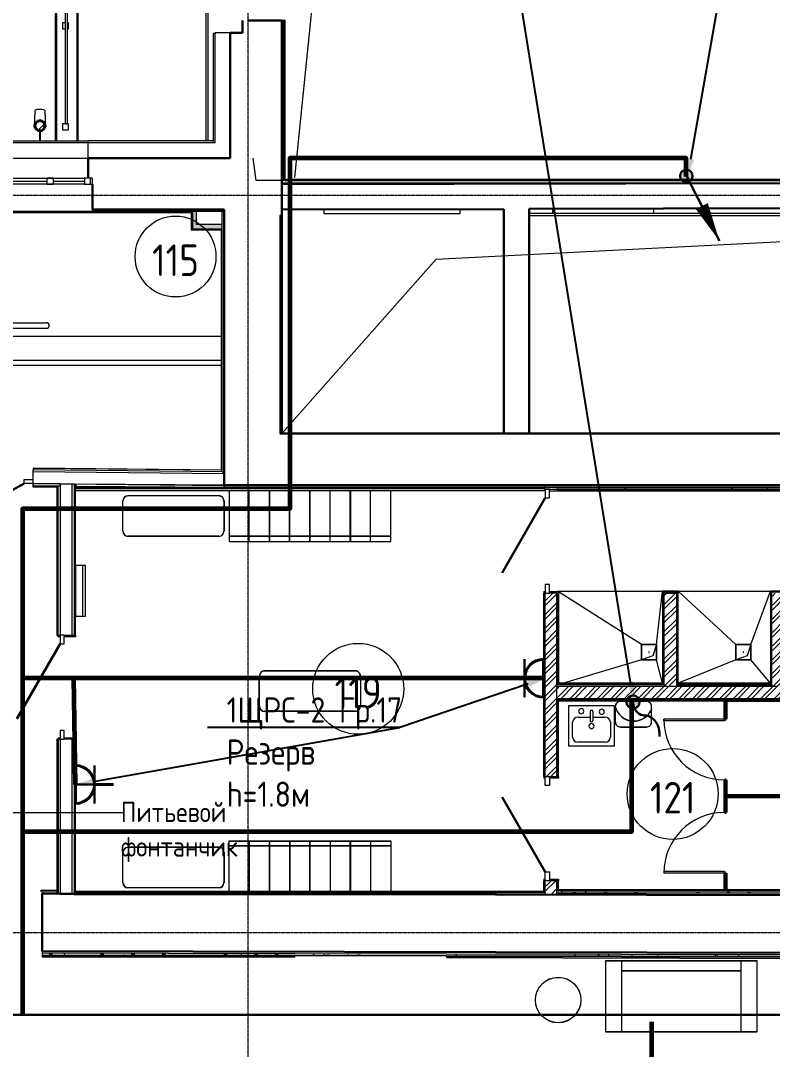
# Model space of a CAD drawing. Header units: millimetres. Extents: x -32 to 417638015, y -35 to 175284279.
# Drawn here: x 185491 to 192930, y 63557 to 73741 of the extents above; entities that cross this region are included whole.
import ezdxf
from ezdxf import colors
from ezdxf.entities.mleader import LeaderData, LeaderLine
from ezdxf.enums import TextEntityAlignment as Align
from ezdxf.math import Vec2, Vec3

# ---------------------------------------------------------------- set-up
doc = ezdxf.new("R2010")
doc.units = ezdxf.units.MM
doc.linetypes.add('ADSK_Линия сетки', pattern=[25, 20, -2.5, 0, -2.5])
doc.linetypes.add('CONTINOUS', pattern=[0])
for name, color, linetype, lineweight in [('_ Окна', 7, 'Continuous', 9), ('_ЭМ_гофра', 5, 'Continuous', 60), ('_ЭМ_ТХобщее_слой', 7, 'Continuous', 30), ('Аннотация', 7, 'Continuous', 18), ('Двери', 7, 'Continuous', 9), ('Двери открывание', 7, 'Continuous', 9), ('Обобщенные модели', 7, 'Continuous', 18), ('Ограждение', 7, 'Continuous', 9), ('Окна', 7, 'Continuous', 9), ('Оси', 253, 'Continuous', 9), ('Перекрытие', 7, 'Continuous', 18), ('Сантехника', 7, 'Continuous', 18), ('Стены внутренние', 7, 'Continuous', 18), ('Стены наружные', 7, 'Continuous', 18), ('Стены несущие', 7, 'Continuous', 30), ('Стены отделка', 7, 'Continuous', 30), ('Стены перегородки', 7, 'Continuous', 30), ('Стены штриховка', 7, 'Continuous', 9), ('ТХ', 5, 'Continuous', 0), ('ШТРИХОВКА', 252, 'Continuous', 15), ('ЭМ_Лоток 1_2', 162, 'Continuous', 30), ('ЭОМ_Кабельный вывод', 1, 'Continuous', 35), ('ЭОМ_Розетки комп', 1, 'Continuous', 30)]:
    doc.layers.add(name, color=color, linetype=linetype, lineweight=lineweight)
doc.layers.add('_ЭМ_Надписи', color=7, linetype='Continuous')
doc.layers.add('ЭОМ_Лотки рабочие', color=5, linetype='Continuous')
doc.layers.add('Линии', color=7, linetype='Continuous', lineweight=9, true_color=0x00a600)
doc.styles.add('GOST Common', font='GOST_Common.ttf', dxfattribs={"width": 0.9, "height": 350})
doc.styles.add('GOST Common_6', font='GOST_Common.ttf', dxfattribs={"width": 0.9, "height": 125})
doc.styles.add('ЭОМ', font='isocpeur.ttf', dxfattribs={"width": 0.85, "height": 250})
doc.linetypes.add('Cable in the tray', pattern='A,5,[130,ltypeshp.shx,S=1,R=0,X=0,Y=0],1.5,[130,ltypeshp.shx,S=1.5,R=90,X=0,Y=-1],1,[130,ltypeshp.shx,S=1,R=0,X=0.5,Y=0],5', length=12.5)
pattern_1 = [(0, (557.2, 188.9), (406.4, 101.6), [33.528, -271.272, 33.528, -271.272, -1625.6]), (0, (557.2, 188.9), (406.4, 101.6), [-609.6, 33.528, -576.072, 33.528, -271.272, -711.2]), (0, (557.2, 188.9), (406.4, 101.6), [-1524, 33.528, -169.672, 33.528, -474.472]), (120, (709.6, 239.7), (-291.18818, 301.15272), [33.528, -271.272, 33.528, -271.272, -1625.6]), (120, (709.6, 239.7), (-291.18818, 301.15272), [-609.6, 33.528, -576.072, 33.528, -271.272, -711.2]), (120, (709.6, 239.7), (-291.18818, 301.15272), [-1524, 33.528, -169.672, 33.528, -474.472]), (240, (760.4, 442.9), (-115.21182, -402.75272), [33.528, -271.272, 33.528, -271.272, -1625.6]), (240, (760.4, 442.9), (-115.21182, -402.75272), [-609.6, 33.528, -576.072, 33.528, -271.272, -711.2]), (240, (760.4, 442.9), (-115.21182, -402.75272), [-1524, 33.528, -169.672, 33.528, -474.472])]

# ---------------------------------------------------------------- blocks, each defined once
blk = doc.blocks.new('ТХ 1 этаж.')
at = {"layer": 'ТХ', "color": 252, "true_color": 0x939598}
for p, q in [((25173, 15902), (24273, 15902)), ((24223, 15552), (24223, 15852)), ((25223, 15852), (25223, 15552)), ((25173, 15502), (24273, 15502)), ((26523, 14169), (25623, 14169)), ((25573, 13819), (25573, 14119)), ((26573, 14119), (26573, 13819)), ((26523, 13769), (25623, 13769)), ((24223, 12073), (24223, 12373)), ((25173, 12423), (24273, 12423)), ((25223, 12373), (25223, 12073)), ((25173, 12023), (24273, 12023)), ((29159, 10599), (29159, 11299)), ((30339, 10599), (30339, 11299)), ((30339, 11199), (29159, 11199))]:
    blk.add_line(p, q, dxfattribs=at)
for points in [[(25273, 15452), (25673, 15452), (25673, 15952), (25273, 15952)], [(25673, 15452), (26073, 15452), (26073, 15952), (25673, 15952)], [(26073, 15452), (26473, 15452), (26473, 15952), (26073, 15952)], [(26473, 15452), (26873, 15452), (26873, 15952), (26473, 15952)], [(23854, 15213), (23754, 15213), (23754, 14713), (23854, 14713)], [(25273, 12486), (25673, 12486), (25673, 11986), (25273, 11986)], [(25673, 12486), (26073, 12486), (26073, 11986), (25673, 11986)], [(26073, 12486), (26473, 12486), (26473, 11986), (26073, 11986)], [(26473, 12486), (26873, 12486), (26873, 11986), (26473, 11986)], [(30499, 11299), (28999, 11299), (28999, 10599), (30499, 10599)]]:
    blk.add_lwpolyline(points, close=True, dxfattribs=at)
for points in [[(25473, 15452), (25473, 15952)], [(25873, 15452), (25873, 15952)], [(26273, 15452), (26273, 15952)], [(26673, 15452), (26673, 15952)], [(25673, 15502), (25273, 15502)], [(26073, 15502), (25673, 15502)], [(26473, 15502), (26073, 15502)], [(26873, 15502), (26473, 15502)], [(23824, 15213), (23824, 14713)], [(25673, 12436), (25273, 12436)], [(25473, 12486), (25473, 11986)], [(26073, 12436), (25673, 12436)], [(25873, 12486), (25873, 11986)], [(26473, 12436), (26073, 12436)], [(26273, 12486), (26273, 11986)], [(26873, 12436), (26473, 12436)], [(26673, 12486), (26673, 11986)]]:
    blk.add_lwpolyline(points, dxfattribs=at)
blk.add_lwpolyline([(29145, 13615), (29404, 13615, 0.414214), (29454, 13665), (29454, 13817, 0.414214), (29404, 13867), (29145, 13867, 0.414214), (29095, 13817), (29095, 13665, 0.414214)], format="xyb", close=True, dxfattribs=at)
blk.add_circle((28530, 10912), 225, dxfattribs=at)
for centre, radius, start, end in [((24273, 15852), 49.9, 90.1742, 180.1314), ((25173, 15852), 50, 359.9335, 90.0665), ((24273, 15552), 49.9, 180.1088, 269.8912), ((25173, 15552), 49.9, 269.8686, 359.8258), ((25623, 14119), 49.9, 90.1742, 180.1314), ((26523, 14119), 50, 359.9335, 90.0665), ((25623, 13819), 49.9, 180.1088, 269.8912), ((26523, 13819), 49.9, 269.8686, 359.8258), ((29278, 13861), 188, 192.6522, 340.3833), ((24273, 12373), 49.9, 90.1742, 180.1314), ((25173, 12373), 50, 359.9335, 90.0665), ((24273, 12073), 49.9, 180.1088, 269.8912), ((25173, 12073), 49.9, 269.8686, 359.8258)]:
    blk.add_arc(centre, radius, start, end, dxfattribs=at)
blk = doc.blocks.new('1 этаж')
at = {"layer": 'Обобщенные модели', "lineweight": 9}
h = blk.add_hatch(dxfattribs=at)
h.set_pattern_fill('FP_27', color=8, style=0, pattern_type=2)
h.set_pattern_definition([(45, (557.2, 188.9), (-106.066, 106.066), [])])
h.paths.add_polyline_path([(16546.102, 21071.427), (16567.796, 21076.378), (16585.193, 21090.252), (16594.848, 21110.301), (16594.848, 21132.553), (16585.193, 21152.601), (16567.796, 21166.475), (16546.102, 21171.427), (16523.421, 21165.689), (16507.01, 21152.601), (16497.355, 21132.553), (16498.478, 21107.97), (16507.01, 21090.252), (16524.407, 21076.378), (16538.637, 21073.13)])
at = {"layer": 'Стены внутренние'}
for points in [[(18094.597, 20141.927), (18094.597, 20271.427), (18054.597, 20271.427), (18054.597, 20141.927)], [(18347.201, 20101.927), (18349.597, 20101.927), (18349.597, 20141.927), (18054.597, 20141.927), (18054.597, 20101.927), (18339.597, 20101.927)]]:
    blk.add_hatch(color=8, dxfattribs=at).paths.add_polyline_path(points)
at = {"layer": 'Стены внутренние', "lineweight": 9}
h = blk.add_hatch(dxfattribs=at)
h.set_pattern_fill('FP_12', color=8, style=0, pattern_type=2)
h.set_pattern_definition(pattern_1)
h.paths.add_polyline_path([(22320.782, 17528.353), (24862.201, 17528.353), (24862.201, 17543.353), (21669.906, 17543.353), (21669.906, 17528.353), (21678.906, 17528.353)])
h = blk.add_hatch(dxfattribs=at)
h.set_pattern_fill('FP_12', color=8, style=0, pattern_type=2)
h.set_pattern_definition(pattern_1)
h.paths.add_polyline_path([(24659.833, 13523.461), (24659.863, 13538.461), (21665.794, 13544.552), (21665.764, 13529.552), (24644.701, 13523.492)])
h = blk.add_hatch(dxfattribs=at)
h.set_pattern_fill('FP_12', color=8, style=0, pattern_type=2)
h.set_pattern_definition(pattern_1)
h.paths.add_polyline_path([(19066.916, 12909.837), (19066.916, 12924.837), (16568.299, 12929.92), (16568.339, 12914.92), (18098.438, 12911.807)])
h.paths.add_polyline_path([(14868.272, 12918.378), (14868.155, 12933.378), (14667.441, 12933.378), (14667.442, 12918.787), (14868.155, 12918.378)])
h = blk.add_hatch(dxfattribs=at)
h.set_pattern_fill('FP_12', color=8, style=0, pattern_type=2)
h.set_pattern_definition(pattern_1)
h.paths.add_polyline_path([(20566.894, 12906.786), (20566.913, 12906.786), (20566.913, 12921.786), (19066.946, 12924.837), (19066.946, 12909.837), (20209.61, 12907.513)])
h = blk.add_hatch(dxfattribs=at)
h.set_pattern_fill('FP_12', color=8, style=0, pattern_type=2)
h.set_pattern_definition(pattern_1)
h.paths.add_polyline_path([(29407.191, 12888.803), (29407.221, 12903.803), (23576.445, 12915.664), (20566.931, 12915.664), (20566.913, 12906.786), (28654.298, 12890.334)])
h.paths.add_polyline_path([(20566.931, 12915.664), (23575.445, 12915.666), (20566.943, 12921.786)])
at = {"layer": 'Стены штриховка'}
h = blk.add_hatch(dxfattribs=at)
h.set_pattern_fill('ANSI32', color=8, scale=10)
h.set_pattern_definition([(45, (-31496.66, 188.9), (-67.35192, 67.35192), []), (45, (-31451.76, 188.9), (-67.35192, 67.35192), [])])
h.paths.add_polyline_path([(22842.701, 16494.406), (22722.701, 16494.406), (22722.701, 15572.853), (22842.701, 15572.853)])
h.paths.add_polyline_path([(23912.701, 16494.406), (23792.701, 16494.406), (23792.701, 15572.853), (23832.701, 15572.853), (23912.701, 15572.853)])
h.paths.add_polyline_path([(21660.906, 16493.353), (21540.906, 16493.353), (21540.906, 14678.353), (21585.906, 14678.353), (21660.906, 14678.353), (21660.906, 15435.853)])
h.paths.add_polyline_path([(21660.906, 13648.353), (21540.906, 13648.353), (21540.906, 13509.806), (21660.906, 13509.562)])
h.paths.add_polyline_path([(24879.701, 15572.853), (23832.701, 15572.853), (22782.701, 15572.853), (21665.906, 15572.853), (21665.906, 15452.853), (24879.701, 15452.853)])
h.paths.add_polyline_path([(28207.201, 15572.853), (27089.701, 15572.853), (26039.701, 15572.853), (24999.701, 15572.853), (24999.701, 15452.853), (28207.201, 15452.853)])
h.paths.add_polyline_path([(26119.701, 16494.406), (25999.701, 16494.406), (25999.701, 15572.853), (26039.701, 15572.853), (26119.701, 15572.853)])
h.paths.add_polyline_path([(27169.701, 16494.406), (27049.701, 16494.406), (27049.701, 15572.853), (27089.701, 15572.853), (27169.701, 15572.853)])
h.paths.add_polyline_path([(28207.201, 15572.853), (28207.201, 15448.853), (28207.201, 14824.257), (28327.201, 14824.257), (28327.201, 16493.353), (28326.302, 16512.406), (28282.201, 16512.406), (28207.201, 16512.406)])
h.paths.add_polyline_path([(28207.201, 13496.245), (28327.201, 13496.001), (28327.201, 13794.257), (28282.201, 13794.257), (28207.201, 13794.257)])
at = {"layer": '_ Окна', "color": 8}
for p, q in [((15806.731, 20571.427), (16616.731, 20571.427)), ((16676.731, 20571.427), (16986.731, 20571.427)), ((17046.731, 20541.427), (17046.731, 20601.427))]:
    blk.add_line(p, q, dxfattribs=at)
at = {"layer": '_ Окна', "color": 8, "lineweight": 18}
for p, q in [((16616.731, 20541.427), (16616.731, 20601.427)), ((16616.731, 20601.427), (16676.731, 20601.427)), ((16676.731, 20601.427), (16676.731, 20541.427)), ((16986.731, 20601.427), (16986.731, 20541.427)), ((17066.731, 20601.427), (16986.731, 20601.427)), ((17066.731, 20541.427), (17066.731, 20601.427)), ((16676.731, 20541.427), (16616.731, 20541.427)), ((16986.731, 20541.427), (17066.731, 20541.427))]:
    blk.add_line(p, q, dxfattribs=at)
at = {"layer": 'Аннотация', "color": 8, "lineweight": 9}
blk.add_line((16055.644, 14323.967), (17364.621, 14323.967), dxfattribs=at)
at = {"layer": 'Двери', "color": 8}
for p, q in [((16388.784, 17580.125), (16389.192, 17620.122)), ((16389.192, 17620.122), (16476.187, 17619.234)), ((16476.187, 17619.234), (16475.779, 17579.236)), ((16475.779, 17579.236), (16388.784, 17580.125)), ((21585.906, 17523.353), (21545.906, 17523.353)), ((21545.906, 17523.353), (21545.906, 17436.353)), ((21585.906, 17436.353), (21585.906, 17523.353)), ((21545.906, 17436.353), (21585.906, 17436.353)), ((21585.906, 16580.353), (21545.906, 16580.353)), ((21545.906, 16580.353), (21545.906, 16493.353)), ((21585.906, 16493.353), (21585.906, 16580.353)), ((21545.906, 16493.353), (21585.906, 16493.353)), ((16785.909, 16078.353), (16745.909, 16078.353)), ((16745.909, 16078.353), (16745.909, 15991.353)), ((16745.909, 15991.353), (16785.909, 15991.353)), ((16785.909, 15991.353), (16785.909, 16078.353)), ((22718.71, 15230.353), (22718.71, 15246.353)), ((23318.71, 15246.353), (22718.71, 15246.353)), ((23318.71, 15230.353), (22718.71, 15230.353)), ((23318.71, 15230.353), (23318.71, 15246.353)), ((16785.909, 15135.353), (16745.909, 15135.353)), ((16745.909, 15135.353), (16745.909, 15048.353)), ((16785.909, 15048.353), (16785.909, 15135.353)), ((16745.909, 15048.353), (16785.909, 15048.353)), ((21545.906, 14591.353), (21545.906, 14678.353)), ((21545.906, 14678.353), (21585.906, 14678.353)), ((21585.906, 14678.353), (21585.906, 14591.353)), ((21585.906, 14591.353), (21545.906, 14591.353)), ((21545.906, 13648.353), (21545.906, 13735.353)), ((21545.906, 13735.353), (21585.906, 13735.353)), ((21585.906, 13648.353), (21545.906, 13648.353)), ((21585.906, 13735.353), (21585.906, 13648.353)), ((22718.701, 13740.353), (22718.701, 13724.353)), ((23318.701, 13740.353), (22718.701, 13740.353)), ((23318.701, 13724.353), (22718.701, 13724.353)), ((23318.701, 13740.353), (23318.701, 13724.353))]:
    blk.add_line(p, q, dxfattribs=at)
at = {"layer": 'Двери', "color": 8, "lineweight": 30}
for p, q in [((16388.784, 17580.125), (15643.134, 17159.717)), ((21545.906, 17436.353), (21117.906, 16695.035)), ((16745.909, 15991.353), (16317.909, 15250.035)), ((21545.906, 13735.353), (21117.906, 14476.67))]:
    blk.add_line(p, q, dxfattribs=at)
at = {"layer": 'Двери открывание', "color": 8}
for centre, start, end in [((23318.71, 15246.353), 180, 270), ((23318.701, 13724.353), 90, 180)]:
    blk.add_arc(centre, 600, start, end, dxfattribs=at)
at = {"layer": 'Линии', "color": 8}
for p, q in [((19067.998, 20608.845), (21076.787, 40466.788)), ((20467.66, 19798.902), (30792.201, 20330.22)), ((18939.597, 18073.353), (20467.66, 19798.902))]:
    blk.add_line(p, q, dxfattribs=at)
at = {"layer": 'Линии', "color": 8, "lineweight": 18}
for p, q in [((13297.194, 19171.427), (16610.876, 19171.427)), ((13297.194, 19116.162), (16610.876, 19116.162)), ((13374.037, 18799.843), (18349.597, 18799.843)), ((13374.037, 18749.843), (18349.597, 18749.843))]:
    blk.add_line(p, q, dxfattribs=at)
at = {"layer": 'Линии', "color": 8}
for centre, radius in [((17887.706, 19826.375), 400), ((19695.055, 15547.07), 450), ((22806.45, 14507.238), 450)]:
    blk.add_circle(centre, radius, dxfattribs=at)
at = {"layer": 'Линии', "color": 8, "lineweight": 18}
blk.add_arc((16610.876, 19143.794), 27.633, 270, 90, dxfattribs=at)
at = {"layer": 'Обобщенные модели', "color": 8}
for p, q in [((16496.102, 21267.578), (16496.102, 21225.074)), ((16596.102, 21225.074), (16596.102, 21267.578)), ((16541.102, 21070.568), (16541.102, 20971.427)), ((16551.102, 20971.427), (16551.102, 21070.568)), ((22496.854, 15835.853), (22496.854, 15985.853)), ((22496.854, 15985.853), (22646.854, 15985.853)), ((22646.854, 15985.853), (22496.854, 15985.853)), ((22496.854, 15985.853), (22496.854, 15835.853)), ((22646.854, 15985.853), (22609.354, 15873.353)), ((22646.854, 15985.853), (22646.854, 15835.853)), ((22646.854, 15835.853), (22646.854, 15985.853)), ((23429.701, 15835.853), (23429.701, 15985.853)), ((23429.701, 15985.853), (23579.701, 15985.853)), ((23579.701, 15985.853), (23429.701, 15985.853)), ((23429.701, 15985.853), (23429.701, 15835.853)), ((23579.701, 15985.853), (23542.201, 15873.353)), ((23579.701, 15985.853), (23579.701, 15835.853)), ((23579.701, 15835.853), (23579.701, 15985.853)), ((22609.354, 15873.353), (22496.854, 15835.853)), ((22646.854, 15835.853), (22496.854, 15835.853)), ((22496.854, 15835.853), (22646.854, 15835.853)), ((23542.201, 15873.353), (23429.701, 15835.853)), ((23579.701, 15835.853), (23429.701, 15835.853)), ((23429.701, 15835.853), (23579.701, 15835.853))]:
    blk.add_line(p, q, dxfattribs=at)
at = {"layer": 'Обобщенные модели', "color": 8, "lineweight": 40}
for p, q in [((23322.71, 15246.353), (23334.71, 15246.353)), ((23322.71, 14646.353), (23322.71, 14491.353)), ((23334.71, 14646.353), (23322.71, 14646.353)), ((23334.71, 14491.353), (23334.71, 14646.353)), ((23322.701, 14479.353), (23322.701, 14324.353)), ((23334.701, 14479.353), (23322.701, 14479.353)), ((23322.71, 14491.353), (23334.71, 14491.353)), ((24622.71, 14491.353), (23322.71, 14491.353)), ((23322.71, 14491.353), (23322.71, 14479.353)), ((23322.71, 14479.353), (24622.71, 14479.353)), ((23334.701, 14324.353), (23334.701, 14479.353)), ((23322.701, 14324.353), (23334.701, 14324.353)), ((23322.701, 13724.353), (23322.701, 13569.353)), ((23334.701, 13724.353), (23322.701, 13724.353)), ((23334.701, 13569.353), (23334.701, 13724.353)), ((23322.701, 13569.353), (23334.701, 13569.353))]:
    blk.add_line(p, q, dxfattribs=at)
at = {"layer": 'Обобщенные модели', "color": 8, "flags": 128}
for points in [[(16496.102, 21134.444), (16496.102, 21135.714), (16496.102, 21138.378), (16496.102, 21141.254), (16496.102, 21144.338), (16496.102, 21147.626), (16496.102, 21151.112), (16496.102, 21154.791), (16496.102, 21158.656), (16496.102, 21162.701), (16496.102, 21166.921), (16496.102, 21171.307), (16496.102, 21175.854), (16496.102, 21180.554), (16496.102, 21185.399), (16496.102, 21190.381), (16496.102, 21195.494), (16496.102, 21200.727), (16496.102, 21206.074), (16496.102, 21211.526), (16496.102, 21217.073), (16496.102, 21222.707), (16496.102, 21225.074)], [(16596.102, 21225.074), (16596.102, 21219.406), (16596.102, 21213.822), (16596.102, 21208.33), (16596.102, 21202.938), (16596.102, 21197.656), (16596.102, 21192.492), (16596.102, 21187.455), (16596.102, 21182.552), (16596.102, 21177.791), (16596.102, 21173.179), (16596.102, 21168.725), (16596.102, 21164.436), (16596.102, 21160.317), (16596.102, 21156.376), (16596.102, 21152.619), (16596.102, 21149.053), (16596.102, 21145.682), (16596.102, 21142.512), (16596.102, 21139.548), (16596.102, 21136.796), (16596.102, 21134.444)]]:
    blk.add_lwpolyline(points, dxfattribs=at)
at = {"layer": 'Обобщенные модели', "color": 8, "lineweight": 40}
blk.add_lwpolyline([(23334.71, 15246.353), (23334.71, 15427.853), (23322.71, 15427.853), (23322.71, 15246.353)], dxfattribs=at)
at = {"layer": 'Обобщенные модели', "color": 8}
for centre, radius, start, end in [((16546.102, 21121.427), 52, 90, 270), ((16546.102, 21121.427), 52, 270, 90), ((22571.854, 15910.853), 2.5, 0, 180), ((22571.854, 15910.853), 2.5, 120, 180), ((22571.854, 15910.853), 2.5, 180, 0), ((22571.854, 15910.853), 2.5, 240, 345), ((22571.854, 15910.853), 2.5, 15, 90), ((23504.701, 15910.853), 2.5, 0, 180), ((23504.701, 15910.853), 2.5, 120, 180), ((23504.701, 15910.853), 2.5, 180, 0), ((23504.701, 15910.853), 2.5, 240, 345), ((23504.701, 15910.853), 2.5, 15, 90)]:
    blk.add_arc(centre, radius, start, end, dxfattribs=at)
at = {"layer": 'Обобщенные модели', "color": 8, "lineweight": 40}
for start, end in [(90, 270), (270, 90)]:
    blk.add_arc((16546.102, 21121.427), 50, start, end, dxfattribs=at)
at = {"layer": 'Обобщенные модели', "color": 8}
for start_param, end_param in [(4.71238898, 6.283185307), (3.141592654, 4.71238898)]:
    blk.add_ellipse((16546.102, 21267.578), major_axis=(-50, 0), ratio=0.309016994, start_param=start_param, end_param=end_param, dxfattribs=at)
at = {"layer": 'Ограждение', "color": 8}
for p, q in [((16797.99, 21138.808), (16797.99, 29365.077)), ((16813.99, 29365.077), (16813.99, 21138.808)), ((16797.99, 22138.808), (16769.597, 22138.808)), ((16769.597, 22138.808), (16769.597, 22078.808)), ((16829.597, 22138.808), (16813.99, 22138.808)), ((16829.597, 22078.808), (16829.597, 22138.808)), ((16769.597, 22078.808), (16797.99, 22078.808)), ((16813.99, 22078.808), (16829.597, 22078.808)), ((16829.597, 21138.808), (16769.597, 21138.808)), ((16769.597, 21138.808), (16769.597, 21078.808)), ((16797.99, 21138.808), (16813.99, 21138.808)), ((16829.597, 21078.808), (16829.597, 21138.808)), ((16769.597, 21078.808), (16829.597, 21078.808))]:
    blk.add_line(p, q, dxfattribs=at)
at = {"layer": 'Окна', "color": 8}
for p, q in [((15806.731, 20601.427), (16616.731, 20601.427)), ((16676.731, 20601.427), (16616.731, 20601.427)), ((16676.731, 20601.427), (16986.731, 20601.427)), ((17066.731, 20601.427), (16986.731, 20601.427)), ((17066.731, 20541.427), (17066.731, 20601.427)), ((16616.731, 20541.427), (15806.731, 20541.427)), ((16616.731, 20541.427), (16676.731, 20541.427)), ((16986.731, 20541.427), (16676.731, 20541.427)), ((16986.731, 20541.427), (17066.731, 20541.427))]:
    blk.add_line(p, q, dxfattribs=at)
at = {"layer": 'Оси', "color": 8, "linetype": 'ADSK_Линия сетки'}
for p, q in [((18606.766, -4162.595), (18606.766, 44411.9)), ((-9557.528, 20433.902), (56672.201, 20433.902)), ((-9557.528, 13133.902), (56672.201, 13133.902))]:
    blk.add_line(p, q, dxfattribs=at)
at = {"layer": 'Перекрытие', "color": 8}
for p, q in [((19353.518, 20557.353), (19353.518, 20542.252)), ((20703.518, 20545.54), (20703.518, 20557.353)), ((21618.518, 20557.353), (21618.518, 20547.768)), ((22618.518, 20550.204), (22618.518, 20557.353)), ((19353.518, 20292.4), (19353.518, 20252.353)), ((20703.518, 20252.353), (20703.518, 20295.575)), ((21618.518, 20297.767), (21618.518, 20252.353)), ((22618.518, 20252.353), (22618.518, 20300.203)), ((19353.518, 20252.353), (20703.518, 20252.353)), ((18337.597, 19035.717), (15055.876, 19035.717)), ((16900.822, 17563.353), (16885.909, 17563.353)), ((16885.909, 17555.047), (16900.757, 17554.895)), ((16987.652, 17554.008), (18031.063, 17543.353)), ((21545.906, 17508.353), (16897.909, 17508.353)), ((21585.906, 17508.353), (21669.906, 17508.353)), ((21545.906, 16508.353), (21528.906, 16508.353)), ((21660.906, 16508.353), (21585.906, 16508.353)), ((21660.906, 16493.353), (21660.906, 16508.353)), ((22496.854, 15985.853), (21665.906, 16512.406)), ((21665.906, 16512.406), (22704.701, 16512.406)), ((22646.854, 15985.853), (22704.701, 16512.406)), ((23429.701, 15985.853), (22860.701, 16512.406)), ((22860.701, 16512.406), (23774.701, 16512.406)), ((23579.701, 15985.853), (23774.701, 16512.406)), ((16725.909, 16063.353), (16725.909, 16078.353)), ((16745.909, 16063.353), (16725.909, 16063.353)), ((16897.909, 16063.353), (16785.909, 16063.353)), ((16897.909, 16078.353), (16897.909, 16063.353)), ((22496.854, 15835.853), (21725.734, 15603.853)), ((22704.701, 15603.853), (22646.854, 15835.853)), ((23429.701, 15835.853), (22860.701, 15603.853)), ((23774.732, 15603.853), (23579.701, 15835.853)), ((16725.909, 15063.353), (16745.909, 15063.353)), ((16785.909, 15063.353), (16897.909, 15063.353)), ((16897.909, 15063.353), (16897.909, 15048.353)), ((21675.906, 14678.353), (21675.906, 14663.353)), ((21545.906, 14663.353), (21528.906, 14663.353)), ((21675.906, 14663.353), (21585.906, 14663.353)), ((21528.906, 13663.353), (21545.906, 13663.353)), ((21585.906, 13663.353), (21675.906, 13663.353)), ((21675.906, 13663.353), (21675.906, 13648.353)), ((16897.909, 13531.539), (16897.909, 13528.158))]:
    blk.add_line(p, q, dxfattribs=at)
at = {"layer": 'Сантехника', "color": 8}
for p, q in [((21777.977, 14980.954), (21777.977, 15380.954)), ((21777.977, 15380.954), (22227.977, 15380.954)), ((21777.977, 14980.954), (21777.977, 15380.954)), ((21777.977, 15380.954), (22227.977, 15380.954)), ((22227.977, 15380.954), (22227.977, 14980.954)), ((22227.977, 15380.954), (22227.977, 14980.954)), ((21990.277, 15323.804), (21990.277, 15231.754)), ((22015.677, 15323.804), (22015.677, 15231.754)), ((21816.077, 15069.854), (21816.077, 15215.854)), ((21866.877, 15266.654), (21990.277, 15266.654)), ((22015.677, 15266.654), (22139.077, 15266.654)), ((22189.877, 15215.854), (22189.877, 15069.854)), ((22227.977, 14980.954), (21777.977, 14980.954)), ((22227.977, 14980.954), (21777.977, 14980.954)), ((22139.077, 15019.054), (21866.877, 15019.054))]:
    blk.add_line(p, q, dxfattribs=at)
for centre, radius, start, end in [((21901.377, 15325.922), 25.4, 0, 180), ((21901.377, 15325.922), 25.4, 180, 0), ((22002.977, 15323.804), 12.7, 0, 180), ((22104.577, 15320.725), 25.4, 0, 180), ((22104.577, 15320.725), 25.4, 180, 0), ((21866.877, 15215.854), 50.8, 90, 180), ((22002.977, 15178.608), 25.4, 0, 180), ((22002.977, 15178.608), 25.4, 180, 0), ((22002.977, 15231.754), 12.7, 180, 0), ((22139.077, 15215.854), 50.8, 0, 90), ((21866.877, 15069.854), 50.8, 180, 270), ((22139.077, 15069.854), 50.8, 270, 0)]:
    blk.add_arc(centre, radius, start, end, dxfattribs=at)
at = {"layer": 'Стены внутренние', "color": 8}
for p, q in [((16909.597, 29246.427), (16909.597, 20971.427)), ((18919.597, 22161.467), (18919.597, 22160.651)), ((15401.731, 20801.427), (17021.731, 20801.427)), ((17066.731, 20271.427), (15356.731, 20271.427))]:
    blk.add_line(p, q, dxfattribs=at)
at = {"layer": 'Стены наружные', "color": 8}
for p, q in [((18189.597, 20971.427), (18189.597, 30610.662)), ((18209.597, 20971.427), (18209.597, 30610.733)), ((16699.597, 20971.427), (16699.597, 29266.427)), ((16709.597, 29266.427), (16709.597, 20971.427)), ((16919.597, 29256.427), (16919.597, 20971.427)), ((15401.731, 20971.427), (17021.731, 20971.427)), ((17021.731, 20951.427), (15401.731, 20951.427)), ((15356.731, 20268.386), (17066.731, 20268.386))]:
    blk.add_line(p, q, dxfattribs=at)
at = {"layer": 'Стены несущие', "color": 8}
for p, q in [((18549.597, 22161.467), (18549.597, 22160.651)), ((18549.597, 22160.651), (18549.597, 22040.467)), ((18939.597, 22161.467), (18609.597, 22161.467)), ((18939.597, 22161.467), (18939.597, 20291.427)), ((18549.597, 22040.467), (18429.597, 22040.467)), ((18429.597, 22040.467), (18429.597, 20801.427)), ((18429.597, 20801.427), (17021.731, 20801.427)), ((17021.731, 20801.427), (17021.731, 20601.427)), ((17066.731, 20291.427), (17066.731, 20541.427)), ((25553.954, 20557.353), (18939.597, 20541.243)), ((18369.597, 20291.427), (17066.731, 20291.427)), ((18369.597, 20291.427), (18369.597, 17563.353)), ((18939.597, 20291.243), (21136.767, 20296.594)), ((18939.597, 18073.353), (18939.597, 20291.243)), ((21136.767, 20296.594), (21136.767, 18073.353)), ((21386.767, 20297.203), (26389.701, 20309.388)), ((21386.767, 18073.353), (21386.767, 20297.203)), ((30792.201, 18073.353), (18919.597, 18073.353)), ((18369.597, 17563.353), (31302.201, 17563.353)), ((16568.152, 13519.921), (16566.992, 12949.923)), ((33408.413, 13485.665), (16568.152, 13519.921)), ((16568.339, 12949.92), (33407.254, 12915.666))]:
    blk.add_line(p, q, dxfattribs=at)
at = {"layer": 'Стены отделка', "color": 8, "lineweight": 9}
for p, q in [((18971.597, 22161.467), (18939.597, 22161.467)), ((18959.597, 20577.353), (18959.597, 22161.467)), ((18971.597, 20589.353), (18971.597, 22161.467)), ((18279.597, 22034.364), (18259.597, 22034.364)), ((18259.597, 22034.364), (18259.597, 20971.427)), ((18429.597, 22040.467), (18279.597, 22040.467)), ((18279.597, 22040.467), (18279.597, 22034.364)), ((18259.597, 20971.427), (17021.731, 20971.427)), ((17021.731, 20801.427), (17021.731, 20971.427)), ((18279.597, 20951.427), (17021.731, 20951.427)), ((18969.597, 20577.353), (18939.597, 20577.353)), ((30677.53, 20589.353), (18971.597, 20589.353)), ((18939.597, 20557.353), (25553.954, 20557.353)), ((17066.731, 20291.427), (17066.731, 20268.386)), ((18347.201, 20271.427), (17066.731, 20271.427)), ((18054.597, 20271.427), (18054.597, 20101.927)), ((18094.597, 20141.927), (18094.597, 20271.427)), ((18347.201, 20291.427), (18347.201, 20271.427)), ((18369.597, 20271.427), (18349.597, 20271.427)), ((18349.597, 17700.108), (18349.597, 20271.427)), ((18042.597, 20259.427), (11334.201, 20259.427)), ((18042.597, 20259.427), (18042.597, 20091.927)), ((18919.597, 20232.353), (18919.597, 18073.353)), ((18939.597, 20232.353), (18919.597, 20232.353)), ((25104.342, 20252.353), (21386.767, 20252.353)), ((21386.767, 20232.353), (25104.342, 20232.353)), ((18044.597, 20089.927), (18337.597, 20089.927)), ((18054.597, 20101.927), (18349.597, 20101.927)), ((18349.597, 20141.927), (18094.597, 20141.927)), ((18337.597, 20089.927), (18337.597, 17712.231)), ((16477.331, 17731.228), (16477.004, 17699.23)), ((18337.597, 17712.231), (16477.331, 17731.228)), ((18359.495, 17680.006), (18359.7, 17700.005)), ((18359.7, 17700.005), (18369.597, 17699.904)), ((16475.779, 17579.236), (16475.452, 17547.238)), ((16475.452, 17547.238), (16713.909, 17544.803)), ((16713.909, 17544.803), (16713.909, 16078.353)), ((16725.909, 17556.681), (16745.724, 17556.479)), ((16725.909, 17554.676), (16725.909, 17556.681)), ((16745.909, 17554.676), (16725.909, 17554.676)), ((16745.724, 17556.479), (16745.928, 17576.477)), ((16885.909, 17574.677), (16865.909, 17574.677)), ((16885.909, 17574.677), (16885.909, 16078.353)), ((16897.909, 17537.353), (16885.909, 17537.353)), ((16891.909, 17543.353), (24879.701, 17543.353)), ((16891.909, 17543.353), (16891.909, 17531.353)), ((16891.909, 17531.353), (18369.597, 17531.353)), ((16897.909, 16078.353), (16897.909, 17537.353)), ((16900.909, 17574.677), (16900.755, 17554.678)), ((16900.755, 17554.678), (18369.443, 17543.353)), ((18369.597, 17563.353), (16900.909, 17574.677)), ((18369.443, 17543.353), (18369.597, 17563.353)), ((18369.597, 17563.353), (18369.597, 17531.353)), ((18370.906, 17543.353), (18370.906, 17531.353)), ((18370.906, 17531.353), (21540.906, 17531.353)), ((21540.906, 17523.353), (21664.906, 17523.353)), ((21664.906, 17543.353), (21664.906, 17508.353)), ((21669.906, 17508.353), (24862.201, 17508.353)), ((22860.701, 16512.406), (22704.701, 16512.406)), ((22704.701, 16512.406), (22704.701, 15603.853)), ((22860.701, 15603.853), (22860.701, 16512.406)), ((23930.701, 16512.406), (23774.701, 16512.406)), ((23774.701, 16512.406), (23774.701, 15603.853)), ((21545.906, 16493.353), (21528.906, 16493.353)), ((21528.906, 16493.353), (21528.906, 14678.353)), ((21678.906, 16493.353), (21585.906, 16493.353)), ((22722.701, 16494.406), (22842.701, 16494.406)), ((22722.701, 15572.853), (22722.701, 16494.406)), ((22842.701, 16494.406), (22842.701, 15572.853)), ((16713.909, 16078.353), (16745.909, 16078.353)), ((16865.909, 16078.353), (16897.909, 16078.353)), ((22722.701, 15585.853), (21660.906, 15585.853)), ((22704.701, 15603.853), (21678.906, 15603.853)), ((22842.701, 15585.853), (23792.701, 15585.853)), ((23774.701, 15603.853), (22860.701, 15603.853)), ((24699.701, 15439.853), (21660.906, 15439.853)), ((21675.906, 14678.353), (21675.906, 15427.853)), ((21675.906, 15427.853), (23334.701, 15427.853)), ((23334.701, 15439.853), (23334.701, 15424.853)), ((23334.701, 15424.853), (24644.701, 15424.853)), ((16745.909, 15048.353), (16713.909, 15048.353)), ((16713.909, 15048.353), (16713.909, 13519.625)), ((16897.909, 15048.353), (16865.909, 15048.353)), ((16885.909, 15048.353), (16885.909, 13528.15)), ((16897.909, 13537.541), (16897.909, 15048.353)), ((21528.906, 14678.353), (21545.906, 14678.353)), ((21585.906, 14678.353), (21675.906, 14678.353)), ((21545.906, 13648.353), (21528.906, 13648.353)), ((21528.906, 13648.353), (21528.906, 13541.835)), ((21675.906, 13648.353), (21585.906, 13648.353)), ((21675.906, 13562.531), (21675.906, 13648.353)), ((16555.892, 13551.968), (16555.866, 13539.968)), ((16725.909, 13551.601), (16555.892, 13551.968)), ((24659.9, 13556.461), (21675.906, 13562.531)), ((16555.866, 13539.968), (16725.953, 13539.6)), ((16574.055, 13539.928), (16574.012, 13519.928)), ((16574.012, 13519.928), (16725.909, 13519.6)), ((16725.909, 13519.6), (16725.953, 13539.6)), ((16865.909, 13514.677), (16885.909, 13514.677)), ((16885.909, 13537.541), (16897.909, 13537.541)), ((21058.649, 13530.787), (16885.909, 13528.15)), ((16885.909, 13514.677), (16885.909, 13508.15)), ((16885.909, 13508.15), (21058.662, 13510.787)), ((16891.912, 13543.541), (16891.907, 13531.541)), ((16891.907, 13531.541), (21534.904, 13529.832)), ((21528.906, 13541.835), (16891.912, 13543.541)), ((21058.662, 13510.787), (21058.649, 13530.787)), ((21058.703, 13530.787), (21058.662, 13510.787)), ((21540.906, 13529.806), (21058.703, 13530.787)), ((24878.695, 13523.016), (21660.906, 13529.562)), ((21665.764, 13529.552), (24659.833, 13523.461)), ((16568.339, 12949.92), (16568.299, 12929.92)), ((16568.299, 12929.92), (16568.228, 12894.92)), ((16568.228, 12894.92), (19066.875, 12889.837)), ((19066.875, 12889.837), (19066.912, 12907.837)), ((19066.912, 12907.837), (20566.908, 12904.786)), ((20566.943, 12921.786), (19066.946, 12924.837)), ((20566.908, 12904.786), (20566.872, 12886.786)), ((20566.872, 12886.786), (29407.15, 12868.803)), ((20566.943, 12921.786), (20566.943, 12921.786)), ((30907.218, 12900.751), (20566.943, 12921.786))]:
    blk.add_line(p, q, dxfattribs=at)
at = {"layer": 'Стены перегородки', "color": 8, "lineweight": 18}
for p, q in [((16477.004, 17699.23), (16476.187, 17619.234)), ((16477.004, 17699.23), (18369.597, 17679.903)), ((18368.372, 17559.909), (18369.597, 17679.903)), ((16475.779, 17579.236), (18368.372, 17559.909)), ((16745.928, 17576.477), (16475.779, 17579.236)), ((16745.909, 17574.677), (16745.909, 16078.353)), ((16865.909, 17574.677), (16745.909, 17574.677)), ((16865.909, 16078.353), (16865.909, 17574.677)), ((16785.909, 16078.353), (16865.909, 16078.353)), ((16745.909, 15048.353), (16745.909, 13514.677)), ((16865.909, 15048.353), (16785.909, 15048.353)), ((16865.909, 13514.677), (16865.909, 15048.353)), ((16745.909, 13514.677), (16865.909, 13514.677))]:
    blk.add_line(p, q, dxfattribs=at)
at = {"layer": 'Стены штриховка', "color": 8}
for p, q in [((18969.597, 20587.353), (18969.597, 22161.467)), ((18279.597, 20951.427), (18279.597, 22034.364)), ((18259.597, 20951.427), (18259.597, 20971.427)), ((18684.597, 20577.353), (18654.597, 20801.427)), ((18939.597, 20577.353), (18684.597, 20577.353)), ((30679.536, 20587.353), (18969.597, 20587.353)), ((18969.597, 20577.353), (30689.569, 20577.353)), ((18939.597, 20291.427), (18939.597, 20291.243)), ((11332.201, 20261.427), (18044.597, 20261.427)), ((18044.597, 20261.427), (18044.597, 20089.927)), ((18042.597, 20091.927), (18339.597, 20091.927)), ((18042.597, 20091.927), (18042.597, 20089.927)), ((18042.597, 20089.927), (18044.597, 20089.927)), ((18339.597, 20091.927), (18339.597, 17710.211)), ((18339.597, 17710.211), (16477.311, 17729.228)), ((16477.209, 17719.229), (18349.597, 17700.108)), ((16475.473, 17549.238), (16715.909, 17546.782)), ((16475.575, 17559.237), (16725.909, 17556.681)), ((16715.909, 17546.782), (16715.909, 16078.353)), ((16725.909, 16078.353), (16725.909, 17554.676)), ((16891.909, 17533.353), (18369.597, 17533.353)), ((16895.909, 16078.353), (16895.909, 17537.353)), ((18370.906, 17533.353), (21540.906, 17533.353)), ((21540.906, 17508.353), (21540.906, 17563.353)), ((21664.906, 17528.353), (24862.201, 17528.353)), ((21664.906, 17519.353), (24862.201, 17519.353)), ((22851.701, 16503.406), (22713.701, 16503.406)), ((22713.701, 16503.406), (22713.701, 15594.853)), ((22851.701, 15594.853), (22851.701, 16503.406)), ((23921.701, 16503.406), (23783.701, 16503.406)), ((23783.701, 16503.406), (23783.701, 15594.853)), ((21530.906, 16493.353), (21530.906, 14678.353)), ((21540.906, 16493.353), (21540.906, 14678.353)), ((21660.906, 15435.853), (21660.906, 16493.353)), ((21669.906, 15594.853), (21669.906, 16493.353)), ((21678.906, 15603.853), (21678.906, 16493.353)), ((22713.701, 15594.853), (21669.906, 15594.853)), ((23783.701, 15594.853), (22851.701, 15594.853)), ((21660.906, 15572.853), (22782.701, 15572.853)), ((22782.701, 15572.853), (23832.701, 15572.853)), ((21660.906, 15452.853), (24879.701, 15452.853)), ((21660.906, 14678.353), (21660.906, 15435.853)), ((21666.906, 14678.353), (21666.906, 15433.853)), ((21666.906, 15433.853), (23334.701, 15433.853)), ((23334.701, 15433.853), (24644.701, 15433.853)), ((16715.909, 15048.353), (16715.909, 13519.621)), ((16725.909, 15048.353), (16725.909, 13519.6)), ((16895.909, 13537.541), (16895.909, 15048.353)), ((21530.906, 13648.353), (21530.906, 13539.834)), ((21540.906, 13648.353), (21540.906, 13509.806)), ((21660.906, 13509.562), (21660.906, 13648.353)), ((21666.906, 13544.549), (21666.906, 13648.353)), ((16725.909, 13549.601), (16555.888, 13549.968)), ((24659.863, 13538.461), (21660.906, 13544.562)), ((24659.882, 13547.461), (21666.906, 13553.55)), ((21530.906, 13539.834), (16891.911, 13541.541)), ((16568.25, 12905.92), (19066.897, 12900.837)), ((16568.268, 12914.92), (19066.916, 12909.837)), ((16568.299, 12929.92), (16568.299, 12929.92)), ((19066.946, 12924.837), (16568.299, 12929.92)), ((19066.912, 12907.837), (19066.916, 12909.837)), ((19066.916, 12909.837), (20566.913, 12906.786)), ((19066.916, 12909.837), (19066.916, 12909.837)), ((20566.894, 12897.786), (29407.173, 12879.803)), ((20566.913, 12906.786), (20566.908, 12904.786)), ((20566.913, 12906.786), (20566.913, 12906.786)), ((20566.913, 12906.786), (29407.191, 12888.803))]:
    blk.add_line(p, q, dxfattribs=at)
at = {"layer": 'ЭОМ_Лотки рабочие'}
blk.add_blockref('ТХ 1 этаж.', (-6856.492, 1554.379), dxfattribs=at)
at = {"layer": 'Аннотация', "color": 8, "style": 'GOST Common_6', "width": 0.9}
for s, p in [('Питьевой', (17346.621, 14228.09)), ('фонтанчик', (17346.621, 13887.168))]:
    blk.add_text(s, height=200, dxfattribs=at).set_placement(p)
at = {"layer": 'Аннотация', "color": 8, "lineweight": 9, "char_height": 312.5, "width": 520.21112, "attachment_point": 5, "line_spacing_factor": 1.022766, "style": 'GOST Common'}
for s, insert in [('115', (17887.706, 19789.427)), ('119', (19695.055, 15510.122)), ('121', (22806.45, 14470.29))]:
    blk.add_mtext(s, dxfattribs=dict(at, insert=insert))
blk = doc.blocks.new('_ЭМ_ТХ2_1этаж')
at = {"layer": 'ТХ', "color": 252, "true_color": 0x939598}
for p, q in [((135371, -53642), (135371, -53341)), ((136321, -53291), (135421, -53291)), ((136371, -53341), (136371, -53642)), ((136321, -53691), (135421, -53691)), ((136721, -55375), (136721, -55074)), ((137671, -55024), (136771, -55024)), ((137721, -55074), (137721, -55375)), ((137671, -55424), (136771, -55424)), ((135371, -57121), (135371, -56820)), ((136321, -56770), (135421, -56770)), ((136371, -56820), (136371, -57121)), ((136321, -57170), (135421, -57170)), ((140307, -58594), (140307, -57894)), ((141487, -58594), (141487, -57894)), ((141487, -57994), (140307, -57994))]:
    blk.add_line(p, q, dxfattribs=at)
for points in [[(136421, -53742), (136821, -53742), (136821, -53242), (136421, -53242)], [(136821, -53742), (137221, -53742), (137221, -53242), (136821, -53242)], [(137221, -53742), (137621, -53742), (137621, -53242), (137221, -53242)], [(137621, -53742), (138021, -53742), (138021, -53242), (137621, -53242)], [(135002, -53981), (134902, -53981), (134902, -54481), (135002, -54481)], [(136421, -56707), (136821, -56707), (136821, -57207), (136421, -57207)], [(136821, -56707), (137221, -56707), (137221, -57207), (136821, -57207)], [(137221, -56707), (137621, -56707), (137621, -57207), (137221, -57207)], [(137621, -56707), (138021, -56707), (138021, -57207), (137621, -57207)], [(141647, -57894), (140147, -57894), (140147, -58594), (141647, -58594)]]:
    blk.add_lwpolyline(points, close=True, dxfattribs=at)
for points in [[(136621, -53742), (136621, -53242)], [(137021, -53742), (137021, -53242)], [(137421, -53742), (137421, -53242)], [(137821, -53742), (137821, -53242)], [(136821, -53692), (136421, -53692)], [(137221, -53692), (136821, -53692)], [(137621, -53692), (137221, -53692)], [(138021, -53692), (137621, -53692)], [(134972, -53981), (134972, -54481)], [(136621, -56707), (136621, -57207)], [(137021, -56707), (137021, -57207)], [(137421, -56707), (137421, -57207)], [(137821, -56707), (137821, -57207)], [(136821, -56757), (136421, -56757)], [(137221, -56757), (136821, -56757)], [(137621, -56757), (137221, -56757)], [(138021, -56757), (137621, -56757)]]:
    blk.add_lwpolyline(points, dxfattribs=at)
blk.add_lwpolyline([(140292, -55579), (140552, -55579, 0.414214), (140602, -55529), (140602, -55376, 0.414214), (140552, -55326), (140292, -55326, 0.414214), (140242, -55376), (140242, -55529, 0.414214)], format="xyb", close=True, dxfattribs=at)
blk.add_circle((139677, -58281), 225, dxfattribs=at)
for centre, radius, start, end in [((135421, -53341), 49.9, 90.1742, 180.1314), ((136321, -53341), 50, 359.9335, 90.0665), ((135421, -53642), 49.9, 180.1088, 269.8912), ((136321, -53641), 49.9, 269.8686, 359.8258), ((136771, -55074), 49.9, 90.1742, 180.1314), ((137671, -55074), 50, 359.9335, 90.0665), ((136771, -55374), 49.9, 180.1088, 269.8912), ((137671, -55374), 49.9, 269.8686, 359.8258), ((140426, -55332), 188, 192.6522, 340.3833), ((135421, -56820), 49.9, 90.1742, 180.1314), ((136321, -56820), 50, 359.9335, 90.0665), ((135421, -57120), 49.9, 180.1088, 269.8912), ((136321, -57120), 49.9, 269.8686, 359.8258)]:
    blk.add_arc(centre, radius, start, end, dxfattribs=at)
blk = doc.blocks.new('*U787')
at = {"lineweight": -2}
h = blk.add_hatch(color=0, dxfattribs=at)
h.dxf.hatch_style = 1
edge = h.paths.add_edge_path()
edge.add_arc((0, 0), 65, 0, 360)
at = {"color": 0, "lineweight": -2}
blk.add_lwpolyline([(0, 0, -0.089362), (-14, -62, -0.105459), (-46, -107, -0.18734), (-110, -132, 0.159257), (-186, -157, 0.13816), (-245, -234, 0.121425), (-261, -342)], format="xyb", dxfattribs=at)
blk.add_circle((0, 0), 65, dxfattribs=at)
at = {"color": 7, "style": 'GOST Common', "width": 0.9}
blk.add_attdef('ОБОРУДОВАНИЕ', (25, 115), '', height=250, dxfattribs=at)
blk = doc.blocks.new('*U753')
at = {"color": 0, "lineweight": 40}
for p, q in [((0, 250), (0, 500)), ((-250, 0), (250, 0))]:
    blk.add_line(p, q, dxfattribs=at)
at = {"color": 0}
for p, q in [((-250, 250), (250, 250)), ((0, 0), (0, 250))]:
    blk.add_line(p, q, dxfattribs=at)
at = {"color": 0, "lineweight": 40}
blk.add_arc((0, 0), 250, 0, 180, dxfattribs=at)
at = {"color": 7, "style": 'GOST Common', "width": 0.9}
for tag, p in [('КОЛВО', (313, 313)), ('ВЫСОТА', (294, -391))]:
    blk.add_attdef(tag, p, '', height=350, dxfattribs=at)
at = {"color": 7, "linetype": 'ByBlock', "style": 'GOST Common', "width": 0.9}
blk.add_attdef('ГРУППА', text='', height=350, dxfattribs=at).set_placement((-568, 0), align=Align.RIGHT)
blk = doc.blocks.new('*U754')
at = {"color": 0, "lineweight": 40}
for p, q in [((250, 0), (-250, 0)), ((0, -250), (0, -500))]:
    blk.add_line(p, q, dxfattribs=at)
at = {"color": 0}
for p, q in [((0, 0), (0, -250)), ((250, -250), (-250, -250))]:
    blk.add_line(p, q, dxfattribs=at)
at = {"color": 0, "lineweight": 40}
blk.add_arc((0, 0), 250, 180, 360, dxfattribs=at)
at = {"color": 7, "style": 'GOST Common', "width": 0.9}
for tag, p in [('КОЛВО', (313, 313)), ('ВЫСОТА', (294, -391))]:
    blk.add_attdef(tag, p, '', height=350, dxfattribs=at)
at = {"color": 7, "linetype": 'ByBlock', "style": 'GOST Common', "width": 0.9}
blk.add_attdef('ГРУППА', text='', height=350, dxfattribs=at).set_placement((-568, 0), align=Align.RIGHT)
blk = doc.blocks.new('*U1130')
at = {"linetype": 'CONTINOUS'}
h = blk.add_hatch(color=0, dxfattribs=at)
h.dxf.hatch_style = 1
h.paths.add_polyline_path([(196, -63, 1), (-198, 66, 1)])
at = {"color": 0, "linetype": 'CONTINOUS'}
blk.add_line((4, 3), (1087, -2137), dxfattribs=at)
at = {"color": 0, "linetype": 'Continuous'}
blk.add_lwpolyline([(1087, -2137, 0, 440, 0), (508, -993, 440, 440, 0)], format="xyseb", dxfattribs=at)
at = {"color": 0, "linetype": 'CONTINOUS'}
blk.add_circle((-1, 1), 207, dxfattribs=at)

msp = doc.modelspace()

# ---------------------------------------------------------------- linework, layer by layer
at = {"layer": '_ЭМ_гофра', "linetype": 'ByBlock'}
for points in [[(192076, 72197), (192076, 72379), (188154, 72379), (188154, 68907), (185509, 68907), (185509, 63897)], [(190666, 67231), (185509, 67231)], [(186035, 66179), (186018, 67231)], [(191535, 67002), (191535, 65710), (185509, 65710)], [(185852, 59728), (191738, 59728), (191738, 63830)]]:
    msp.add_lwpolyline(points, dxfattribs=at)
at = {"layer": 'ЭМ_Лоток 1_2', "linetype": 'Cable in the tray', "ltscale": 50}
msp.add_lwpolyline([(163709, 74617), (171969, 74617), (171969, 63901), (211001, 63901)], dxfattribs=at)

# ---------------------------------------------------------------- block references
at = {"layer": '_ЭМ_ТХобщее_слой', "lineweight": 50}
msp.add_blockref('_ЭМ_ТХ2_1этаж', (51133, 122328), dxfattribs=at)
at = {"layer": 'ШТРИХОВКА'}
msp.add_blockref('1 этаж', (169137, 51579), dxfattribs=at)
at = {"layer": 'ЭМ_Лоток 1_2', "xscale": 0.3, "yscale": 0.3, "zscale": 0.3}
msp.add_blockref('*U1130', (192079, 72202), dxfattribs=at)
at = {"layer": 'ЭОМ_Кабельный вывод', "color": 5, "lineweight": 30, "xscale": -1}
msp.add_blockref('*U787', (191551, 66996, 64), dxfattribs=at)
at = {"layer": 'ЭОМ_Розетки комп', "color": 5, "xscale": 0.75, "yscale": 0.75, "zscale": 0.75, "rotation": 270}
for name, p in [('*U754', (190666, 67231)), ('*U753', (186035, 66179))]:
    msp.add_blockref(name, p, dxfattribs=at)

# ---------------------------------------------------------------- leaders
at = {"layer": '_ЭМ_Надписи', "color": 7, "ltscale": 5}
ml = msp.add_multileader_mtext('Standard', dxfattribs=at)
ml.set_content('{\\fGOST Common|b0|i0|c204|p34;\\W0.9;\\C256;1ЩРС-2\\fISOCPEUR|b0|i0|c204|p34;\\W0.85; Гр.1\\P\\fGOST Common|b0|i0|c204|p34;\\W0.9;1ЩРС-2\\fISOCPEUR|b0|i0|c204|p34;\\W0.85; Гр.2}', color=1, style='ЭОМ')
ml.set_leader_properties()
ml.build(insert=Vec2(0, 0))
ml.multileader.update_dxf_attribs({"text_left_attachment_type": 6, "text_right_attachment_type": 6, "dogleg_length": 0, "arrow_head_size": 200})
ctx = ml.context
ctx.base_point, ctx.char_height, ctx.arrow_head_size, ctx.landing_gap_size, ctx.plane_origin = Vec3(193147, 78163, -64), 250, 200, 0, Vec3(165530, 87905, -64)
ctx.left_attachment, ctx.right_attachment = 6, 6
notes = []
notes.append((ctx, [(0, (1, 1, 0), (193147, 78163, -64), (1, 0), 0, [(0, [(192088, 72173, -64)], 0, [])])]))
ctx.mtext.insert, ctx.mtext.width, ctx.mtext.defined_height, ctx.mtext.flow_direction = Vec3(193147, 78488, -64), 1629.26, 2318, 5
ml = msp.add_multileader_mtext('Standard', dxfattribs=at)
ml.set_content('{\\fGOST Common|b0|i0|c204|p34;\\W0.9;\\C256;1ЩРС-2\\fISOCPEUR|b0|i0|c204|p34;\\W0.85; Гр.25\\PЭл.суш.\\P\\fGOST Common|b0|i0|c0|p34;\\W0.9;h=0.9\\fGOST Common|b0|i0|c204|p34;м \\fGOST Common|b0|i0|c0|p34;L=1\\fGOST Common|b0|i0|c204|p34;м}', color=1, style='ЭОМ')
ml.set_leader_properties()
ml.build(insert=Vec2(0, 0))
ml.multileader.update_dxf_attribs({"text_left_attachment_type": 6, "text_right_attachment_type": 6, "dogleg_length": 0, "arrow_head_size": 200})
ctx = ml.context
ctx.base_point, ctx.char_height, ctx.arrow_head_size, ctx.landing_gap_size, ctx.plane_origin = Vec3(188512, 75003), 250, 200, 0, Vec3(166673, 82775)
ctx.left_attachment, ctx.right_attachment = 6, 6
notes.append((ctx, [(1, (1, 1, 0), (190267, 75003), (-1, 0), 0, [(0, [(191559, 66996)], 0, [])])]))
ctx.mtext.insert, ctx.mtext.width, ctx.mtext.defined_height, ctx.mtext.flow_direction = Vec3(188512, 75303), 2073.81, 546, 5
ml = msp.add_multileader_mtext('Standard', dxfattribs=at)
ml.set_content('{\\fGOST Common|b0|i0|c204|p34;\\W0.9;\\C256;1ЩРС-2\\fISOCPEUR|b0|i0|c204|p34;\\W0.85; Гр.17\\PРезерв\\P\\pxql;\\fGOST Common|b0|i0|c0|p34;\\W0.9;h=\\fGOST Common|b0|i0|c204|p34;1\\fGOST Common|b0|i0|c0|p34;.\\fGOST Common|b0|i0|c204|p34;8м}', color=1, style='ЭОМ')
ml.set_leader_properties()
ml.build(insert=Vec2(0, 0))
ml.multileader.update_dxf_attribs({"text_left_attachment_type": 6, "text_right_attachment_type": 6, "dogleg_length": 0, "arrow_head_size": 200})
ctx = ml.context
ctx.base_point, ctx.char_height, ctx.arrow_head_size, ctx.landing_gap_size, ctx.plane_origin = Vec3(187530, 66742), 250, 200, 0, Vec3(162646, 81374)
ctx.left_attachment, ctx.right_attachment = 6, 6
notes.append((ctx, [(1, (1, 1, 0), (189243, 66742), (-1, 0), 0, [(0, [(186035, 66179)], 0, []), (1, [(190703, 67241)], 0, [])])]))
ctx.mtext.insert, ctx.mtext.width, ctx.mtext.defined_height, ctx.mtext.flow_direction = Vec3(187530, 67042), 2073.81, 546, 5
for ctx, leaders in notes:
    for number, flags, end, landing, length, lines in leaders:
        leader = LeaderData()
        leader.index, (leader.has_last_leader_line, leader.has_dogleg_vector, leader.attachment_direction) = number, flags
        leader.last_leader_point, leader.dogleg_vector, leader.dogleg_length = Vec3(end), Vec3(landing), length
        for number, points, colour, breaks in lines:
            line = LeaderLine()
            line.index, line.vertices, line.color, line.breaks = number, Vec3.list(points), colors.encode_raw_color(colour), breaks
            leader.lines.append(line)
        ctx.leaders.append(leader)

doc.saveas('drawing.dxf')
